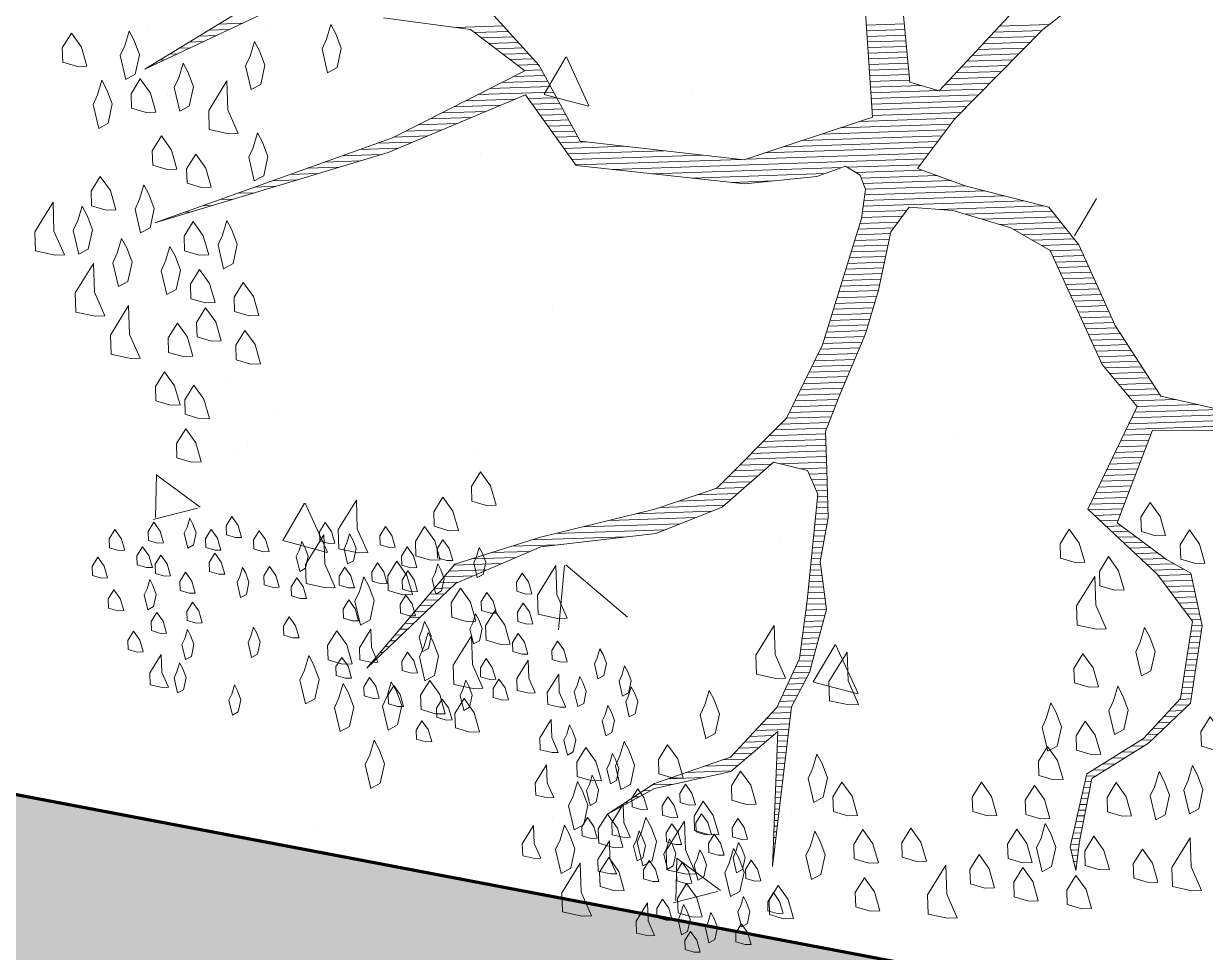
# Model space of a CAD drawing. Header units: millimetres. Extents: x 111 to 1506, y 14 to 566.
# Drawn here: x 240.647 to 242.101, y 89.433 to 90.575 of the extents above; entities that cross this region are included whole.
import ezdxf

# ---------------------------------------------------------------- set-up
doc = ezdxf.new("R2010")
doc.units = ezdxf.units.MM
doc.layers.add('ARBOLES', color=78, linetype='Continuous', lineweight=5)
doc.layers.add('G', color=254, linetype='Continuous', lineweight=5)

# ---------------------------------------------------------------- blocks, each defined once
blk = doc.blocks.new('*X16')
at = {"color": 0}
for p, q in [((16.5531, 16.79), (16.5956, 16.79)), ((16.5178, 16.77), (16.5489, 16.77)), ((16.5355, 16.78), (16.5722, 16.78)), ((16.9732, 16.77), (17.0563, 16.77)), ((16.4824, 16.75), (16.5022, 16.75)), ((16.5001, 16.76), (16.5256, 16.76)), ((17.0054, 16.76), (17.0647, 16.76)), ((17.0177, 16.75), (17.0732, 16.75)), ((17.6987, 16.75), (17.7657, 16.75)), ((16.447, 16.73), (16.4556, 16.73)), ((16.4647, 16.74), (16.4789, 16.74)), ((17.0299, 16.74), (17.0817, 16.74)), ((17.0421, 16.73), (17.0901, 16.73)), ((17.6991, 16.74), (17.7664, 16.74)), ((17.6994, 16.73), (17.767, 16.73)), ((17.9235, 16.73), (18.0084, 16.73)), ((17.9335, 16.74), (18.0217, 16.74)), ((16.4293, 16.72), (16.4322, 16.72)), ((17.0543, 16.72), (17.0986, 16.72)), ((17.0665, 16.71), (17.1071, 16.71)), ((17.6997, 16.72), (17.7676, 16.72)), ((17.7001, 16.71), (17.7682, 16.71)), ((17.9035, 16.71), (17.9873, 16.71)), ((17.9135, 16.72), (17.9979, 16.72)), ((17.0788, 16.7), (17.1155, 16.7)), ((17.091, 16.69), (17.1213, 16.69)), ((17.7004, 16.7), (17.7689, 16.7)), ((17.7007, 16.69), (17.7695, 16.69)), ((17.8835, 16.69), (17.9662, 16.69)), ((17.8935, 16.7), (17.9768, 16.7)), ((17.0504, 16.67), (17.1313, 16.67)), ((17.0719, 16.68), (17.1263, 16.68)), ((17.7011, 16.68), (17.7701, 16.68)), ((17.7014, 16.67), (17.7707, 16.67)), ((17.8635, 16.67), (17.9451, 16.67)), ((17.8735, 16.68), (17.9556, 16.68)), ((17.0073, 16.65), (17.1413, 16.65)), ((17.0288, 16.66), (17.1363, 16.66)), ((17.7017, 16.66), (17.7714, 16.66)), ((17.7021, 16.65), (17.772, 16.65)), ((17.8435, 16.65), (17.924, 16.65)), ((17.8535, 16.66), (17.9345, 16.66)), ((16.9642, 16.63), (17.0477, 16.63)), ((16.9858, 16.64), (17.0741, 16.64)), ((17.0964, 16.64), (17.1463, 16.64)), ((17.1031, 16.63), (17.1513, 16.63)), ((17.7024, 16.64), (17.7924, 16.64)), ((17.7027, 16.63), (17.8224, 16.63)), ((17.8235, 16.63), (17.9029, 16.63)), ((17.8335, 16.64), (17.9134, 16.64)), ((16.8996, 16.6), (16.9686, 16.6)), ((16.9211, 16.61), (16.995, 16.61)), ((16.9427, 16.62), (17.0214, 16.62)), ((17.1097, 16.62), (17.1563, 16.62)), ((17.1164, 16.61), (17.1613, 16.61)), ((17.1231, 16.6), (17.1663, 16.6)), ((17.7031, 16.62), (17.8923, 16.62)), ((17.7034, 16.61), (17.8818, 16.61)), ((17.7037, 16.6), (17.8712, 16.6)), ((16.8565, 16.58), (16.9159, 16.58)), ((16.8781, 16.59), (16.9423, 16.59)), ((17.1297, 16.59), (17.1713, 16.59)), ((17.1364, 16.58), (17.1763, 16.58)), ((17.6798, 16.58), (17.8501, 16.58)), ((17.7041, 16.59), (17.8606, 16.59)), ((16.7953, 16.56), (16.8632, 16.56)), ((16.8265, 16.57), (16.8895, 16.57)), ((17.1431, 16.57), (17.1813, 16.57)), ((17.1497, 16.56), (17.1971, 16.56)), ((17.6123, 16.56), (17.8338, 16.56)), ((17.646, 16.57), (17.8418, 16.57)), ((16.7328, 16.54), (16.7955, 16.54)), ((16.764, 16.55), (16.8332, 16.55)), ((17.1564, 16.55), (17.2651, 16.55)), ((17.163, 16.54), (17.3331, 16.54)), ((17.5448, 16.54), (17.8178, 16.54)), ((17.5785, 16.55), (17.8258, 16.55)), ((16.6703, 16.52), (16.7201, 16.52)), ((16.7015, 16.53), (16.7578, 16.53)), ((17.1697, 16.53), (17.401, 16.53)), ((17.1764, 16.52), (17.469, 16.52)), ((17.4773, 16.52), (17.8018, 16.52)), ((17.511, 16.53), (17.8098, 16.53)), ((16.6078, 16.5), (16.6447, 16.5)), ((16.639, 16.51), (16.6824, 16.51)), ((17.2412, 16.51), (17.7938, 16.51)), ((17.3112, 16.5), (17.6466, 16.5)), ((17.6564, 16.5), (17.7858, 16.5)), ((16.5453, 16.48), (16.5693, 16.48)), ((16.5765, 16.49), (16.607, 16.49)), ((17.3812, 16.49), (17.6166, 16.49)), ((17.4512, 16.48), (17.5245, 16.48)), ((17.6714, 16.49), (17.7899, 16.49)), ((17.6804, 16.48), (17.8149, 16.48)), ((16.4828, 16.46), (16.494, 16.46)), ((16.514, 16.47), (16.5317, 16.47)), ((17.6837, 16.47), (17.8399, 16.47)), ((17.687, 16.46), (17.8649, 16.46)), ((16.4515, 16.45), (16.4563, 16.45)), ((17.6839, 16.44), (17.9326, 16.44)), ((17.6855, 16.45), (17.8986, 16.45)), ((17.6805, 16.42), (17.7592, 16.42)), ((17.6822, 16.43), (17.9666, 16.43)), ((17.8145, 16.42), (18.0006, 16.42)), ((17.6757, 16.4), (17.7432, 16.4)), ((17.6789, 16.41), (17.7512, 16.41)), ((17.8617, 16.41), (18.0157, 16.41)), ((17.8916, 16.4), (18.0232, 16.4)), ((17.6653, 16.37), (17.7264, 16.37)), ((17.6687, 16.38), (17.7289, 16.38)), ((17.6722, 16.39), (17.7352, 16.39)), ((17.9216, 16.39), (18.0307, 16.39)), ((17.9473, 16.38), (18.0382, 16.38)), ((17.9633, 16.37), (18.0457, 16.37)), ((17.6584, 16.35), (17.7214, 16.35)), ((17.6618, 16.36), (17.7239, 16.36)), ((17.9793, 16.36), (18.0532, 16.36)), ((17.9953, 16.35), (18.0607, 16.35)), ((17.6514, 16.33), (17.7164, 16.33)), ((17.6549, 16.34), (17.7189, 16.34)), ((18.0106, 16.34), (18.0651, 16.34)), ((18.0147, 16.33), (18.0692, 16.33)), ((17.6445, 16.31), (17.7114, 16.31)), ((17.648, 16.32), (17.7139, 16.32)), ((18.0189, 16.32), (18.0733, 16.32)), ((18.0231, 16.31), (18.0774, 16.31)), ((17.6376, 16.29), (17.7064, 16.29)), ((17.6411, 16.3), (17.7089, 16.3)), ((18.0272, 16.3), (18.0816, 16.3)), ((18.0314, 16.29), (18.0857, 16.29)), ((17.6307, 16.27), (17.7005, 16.27)), ((17.6341, 16.28), (17.7038, 16.28)), ((18.0356, 16.28), (18.0898, 16.28)), ((18.0397, 16.27), (18.0939, 16.27)), ((17.6237, 16.25), (17.6938, 16.25)), ((17.6272, 16.26), (17.6971, 16.26)), ((18.0439, 16.26), (18.098, 16.26)), ((18.0481, 16.25), (18.1021, 16.25)), ((17.6168, 16.23), (17.6871, 16.23)), ((17.6203, 16.24), (17.6905, 16.24)), ((18.0522, 16.24), (18.1063, 16.24)), ((18.0564, 16.23), (18.1104, 16.23)), ((17.6099, 16.21), (17.6805, 16.21)), ((17.6134, 16.22), (17.6838, 16.22)), ((18.0606, 16.22), (18.1145, 16.22)), ((18.0647, 16.21), (18.1186, 16.21)), ((17.603, 16.19), (17.6719, 16.19)), ((17.6064, 16.2), (17.6766, 16.2)), ((18.0689, 16.2), (18.1236, 16.2)), ((18.0731, 16.19), (18.1296, 16.19)), ((17.5928, 16.17), (17.6627, 16.17)), ((17.5981, 16.18), (17.6673, 16.18)), ((18.0772, 16.18), (18.1356, 16.18)), ((18.0814, 16.17), (18.1416, 16.17)), ((17.5768, 16.14), (17.6489, 16.14)), ((17.5821, 16.15), (17.6535, 16.15)), ((17.5874, 16.16), (17.6581, 16.16)), ((18.0856, 16.16), (18.1476, 16.16)), ((18.0897, 16.15), (18.1536, 16.15)), ((18.0939, 16.14), (18.1596, 16.14)), ((17.5661, 16.12), (17.6396, 16.12)), ((17.5714, 16.13), (17.6443, 16.13)), ((18.1004, 16.13), (18.1656, 16.13)), ((18.1082, 16.12), (18.1716, 16.12)), ((17.5554, 16.1), (17.6304, 16.1)), ((17.5608, 16.11), (17.635, 16.11)), ((18.116, 16.11), (18.1776, 16.11)), ((18.1237, 16.1), (18.1836, 16.1)), ((17.5448, 16.08), (17.6216, 16.08)), ((17.5501, 16.09), (17.6259, 16.09)), ((18.1315, 16.09), (18.1896, 16.09)), ((18.1393, 16.08), (18.1956, 16.08)), ((17.5341, 16.06), (17.6131, 16.06)), ((17.5394, 16.07), (17.6174, 16.07)), ((18.1471, 16.07), (18.2239, 16.07)), ((18.1549, 16.06), (18.2619, 16.06)), ((17.5127, 16.04), (17.6045, 16.04)), ((17.5234, 16.05), (17.6088, 16.05)), ((18.1444, 16.04), (18.3379, 16.04)), ((18.1497, 16.05), (18.2999, 16.05)), ((17.4913, 16.02), (17.6021, 16.02)), ((17.502, 16.03), (17.6021, 16.03)), ((18.1339, 16.02), (18.4746, 16.02)), ((18.1392, 16.03), (18.3946, 16.03)), ((17.4698, 16), (17.6021, 16)), ((17.4806, 16.01), (17.6021, 16.01)), ((18.1235, 16), (18.173, 16)), ((18.1287, 16.01), (18.1773, 16.01)), ((17.4484, 15.98), (17.5044, 15.98)), ((17.4591, 15.99), (17.6021, 15.99)), ((17.5206, 15.98), (17.6021, 15.98)), ((18.113, 15.98), (18.1646, 15.98)), ((18.1182, 15.99), (18.1688, 15.99)), ((17.427, 15.96), (17.4799, 15.96)), ((17.4377, 15.97), (17.4922, 15.97)), ((17.5556, 15.97), (17.6021, 15.97)), ((17.5707, 15.96), (17.6021, 15.96)), ((18.1025, 15.96), (18.1562, 15.96)), ((18.1077, 15.97), (18.1604, 15.97)), ((17.4036, 15.94), (17.4555, 15.94)), ((17.4163, 15.95), (17.4677, 15.95)), ((17.5747, 15.95), (17.6021, 15.95)), ((17.5787, 15.94), (17.6021, 15.94)), ((18.092, 15.94), (18.1478, 15.94)), ((18.0973, 15.95), (18.152, 15.95)), ((17.3061, 15.91), (17.4188, 15.91)), ((17.3386, 15.92), (17.431, 15.92)), ((17.3711, 15.93), (17.4433, 15.93)), ((17.5827, 15.93), (17.6021, 15.93)), ((17.5832, 15.91), (17.6021, 15.91)), ((17.5846, 15.92), (17.6021, 15.92)), ((18.0763, 15.91), (18.1351, 15.91)), ((18.0816, 15.92), (18.1394, 15.92)), ((18.0868, 15.93), (18.1436, 15.93)), ((17.2149, 15.89), (17.3677, 15.89)), ((17.2629, 15.9), (17.3957, 15.9)), ((17.5805, 15.89), (17.6021, 15.89)), ((17.5819, 15.9), (17.6021, 15.9)), ((18.0658, 15.89), (18.1267, 15.89)), ((18.0711, 15.9), (18.1309, 15.9)), ((17.1189, 15.87), (17.3117, 15.87)), ((17.1669, 15.88), (17.3397, 15.88)), ((17.5778, 15.87), (17.5996, 15.87)), ((17.5791, 15.88), (17.6018, 15.88)), ((18.0627, 15.88), (18.1225, 15.88)), ((18.0727, 15.87), (18.1183, 15.87)), ((17.0401, 15.85), (17.1235, 15.85)), ((17.0761, 15.86), (17.2435, 15.86)), ((17.575, 15.85), (17.5951, 15.85)), ((17.5764, 15.86), (17.5974, 15.86)), ((18.0827, 15.86), (18.1141, 15.86)), ((18.0927, 15.85), (18.1197, 15.85)), ((16.9681, 15.83), (17.0472, 15.83)), ((17.0041, 15.84), (17.0729, 15.84)), ((17.5723, 15.83), (17.5907, 15.83)), ((17.5737, 15.84), (17.5929, 15.84)), ((18.1027, 15.84), (18.1322, 15.84)), ((18.1127, 15.83), (18.1447, 15.83)), ((16.9281, 15.81), (16.9958, 15.81)), ((16.9371, 15.82), (17.0215, 15.82)), ((17.5696, 15.81), (17.5863, 15.81)), ((17.5709, 15.82), (17.5885, 15.82)), ((18.1227, 15.82), (18.1572, 15.82)), ((18.1327, 15.81), (18.1697, 15.81)), ((16.91, 15.79), (16.9444, 15.79)), ((16.919, 15.8), (16.9701, 15.8)), ((17.5669, 15.79), (17.5866, 15.79)), ((17.5682, 15.8), (17.5856, 15.8)), ((18.1427, 15.8), (18.1822, 15.8)), ((18.1527, 15.79), (18.1947, 15.79)), ((16.8919, 15.77), (16.9189, 15.77)), ((16.9009, 15.78), (16.9301, 15.78)), ((17.5641, 15.77), (17.5886, 15.77)), ((17.5655, 15.78), (17.5876, 15.78)), ((18.1627, 15.78), (18.2105, 15.78)), ((18.1727, 15.77), (18.2271, 15.77)), ((16.8738, 15.75), (16.8965, 15.75)), ((16.8829, 15.76), (16.9077, 15.76)), ((17.5614, 15.75), (17.5906, 15.75)), ((17.5628, 15.76), (17.5896, 15.76)), ((18.182, 15.76), (18.2403, 15.76)), ((18.189, 15.75), (18.2422, 15.75)), ((16.8557, 15.73), (16.8742, 15.73)), ((16.8648, 15.74), (16.8853, 15.74)), ((17.5585, 15.73), (17.5926, 15.73)), ((17.56, 15.74), (17.5916, 15.74)), ((18.196, 15.74), (18.244, 15.74)), ((18.203, 15.73), (18.2458, 15.73)), ((16.8376, 15.71), (16.8518, 15.71)), ((16.8467, 15.72), (16.863, 15.72)), ((17.5551, 15.71), (17.5906, 15.71)), ((17.5568, 15.72), (17.5936, 15.72)), ((18.21, 15.72), (18.2476, 15.72)), ((18.217, 15.71), (18.2494, 15.71)), ((16.8105, 15.68), (16.8183, 15.68)), ((16.8195, 15.69), (16.8295, 15.69)), ((16.8286, 15.7), (16.8406, 15.7)), ((17.5501, 15.68), (17.5814, 15.68)), ((17.5518, 15.69), (17.5844, 15.69)), ((17.5535, 15.7), (17.5875, 15.7)), ((18.224, 15.7), (18.2512, 15.7)), ((18.231, 15.69), (18.2531, 15.69)), ((18.238, 15.68), (18.2549, 15.68)), ((16.7924, 15.66), (16.7959, 15.66)), ((16.8014, 15.67), (16.8071, 15.67)), ((17.5468, 15.66), (17.5752, 15.66)), ((17.5485, 15.67), (17.5783, 15.67)), ((18.2367, 15.66), (18.2553, 15.66)), ((18.2385, 15.67), (18.2567, 15.67)), ((16.7833, 15.65), (16.7848, 15.65)), ((17.5435, 15.64), (17.5691, 15.64)), ((17.5451, 15.65), (17.5721, 15.65)), ((18.2329, 15.64), (18.2515, 15.64)), ((18.2348, 15.65), (18.2534, 15.65)), ((17.5352, 15.62), (17.5629, 15.62)), ((17.5402, 15.63), (17.566, 15.63)), ((18.2292, 15.62), (18.2478, 15.62)), ((18.231, 15.63), (18.2497, 15.63)), ((17.5252, 15.6), (17.5543, 15.6)), ((17.5302, 15.61), (17.5598, 15.61)), ((18.2254, 15.6), (18.244, 15.6)), ((18.2273, 15.61), (18.2459, 15.61)), ((17.5152, 15.58), (17.5429, 15.58)), ((17.5202, 15.59), (17.5486, 15.59)), ((18.2217, 15.58), (18.2403, 15.58)), ((18.2235, 15.59), (18.2422, 15.59)), ((17.5052, 15.56), (17.5315, 15.56)), ((17.5102, 15.57), (17.5372, 15.57)), ((18.2179, 15.56), (18.2365, 15.56)), ((18.2198, 15.57), (18.2384, 15.57)), ((17.4903, 15.54), (17.5241, 15.54)), ((17.5002, 15.55), (17.5257, 15.55)), ((18.2132, 15.54), (18.2328, 15.54)), ((18.216, 15.55), (18.2347, 15.55)), ((17.4703, 15.52), (17.5211, 15.52)), ((17.4803, 15.53), (17.5226, 15.53)), ((18.1932, 15.52), (18.2171, 15.52)), ((18.2032, 15.53), (18.2284, 15.53)), ((17.4503, 15.5), (17.4911, 15.5)), ((17.4603, 15.51), (17.5196, 15.51)), ((17.4996, 15.5), (17.5181, 15.5)), ((18.1732, 15.5), (18.1946, 15.5)), ((18.1832, 15.51), (18.2059, 15.51)), ((17.4303, 15.48), (17.4661, 15.48)), ((17.4403, 15.49), (17.4786, 15.49)), ((17.4981, 15.48), (17.515, 15.48)), ((17.4988, 15.49), (17.5165, 15.49)), ((18.1532, 15.48), (18.1721, 15.48)), ((18.1632, 15.49), (18.1834, 15.49)), ((17.368, 15.45), (17.4286, 15.45)), ((17.4, 15.46), (17.4411, 15.46)), ((17.4203, 15.47), (17.4536, 15.47)), ((17.496, 15.45), (17.5105, 15.45)), ((17.4967, 15.46), (17.512, 15.46)), ((17.4974, 15.47), (17.5135, 15.47)), ((18.1066, 15.45), (18.1297, 15.45)), ((18.1238, 15.46), (18.1468, 15.46)), ((18.1409, 15.47), (18.1609, 15.47)), ((17.304, 15.43), (17.3661, 15.43)), ((17.336, 15.44), (17.4161, 15.44)), ((17.4946, 15.43), (17.5074, 15.43)), ((17.4953, 15.44), (17.509, 15.44)), ((18.0723, 15.43), (18.0954, 15.43)), ((18.0895, 15.44), (18.1126, 15.44)), ((17.2587, 15.41), (17.2717, 15.41)), ((17.2754, 15.42), (17.3128, 15.42)), ((17.4931, 15.41), (17.5044, 15.41)), ((17.4938, 15.42), (17.5059, 15.42)), ((18.0433, 15.41), (18.0611, 15.41)), ((18.0552, 15.42), (18.0783, 15.42)), ((17.2254, 15.39), (17.2317, 15.39)), ((17.242, 15.4), (17.2517, 15.4)), ((17.4917, 15.39), (17.5014, 15.39)), ((17.4924, 15.4), (17.5029, 15.4)), ((18.038, 15.39), (18.0493, 15.39)), ((18.0407, 15.4), (18.0516, 15.4)), ((17.2087, 15.38), (17.2117, 15.38)), ((17.4903, 15.37), (17.4984, 15.37)), ((17.491, 15.38), (17.4999, 15.38)), ((18.0327, 15.37), (18.0447, 15.37)), ((18.0353, 15.38), (18.047, 15.38)), ((17.4888, 15.35), (17.4953, 15.35)), ((17.4896, 15.36), (17.4968, 15.36)), ((18.0273, 15.35), (18.0401, 15.35)), ((18.03, 15.36), (18.0424, 15.36)), ((17.4874, 15.33), (17.4923, 15.33)), ((17.4881, 15.34), (17.4938, 15.34)), ((18.022, 15.33), (18.0355, 15.33)), ((18.0247, 15.34), (18.0378, 15.34)), ((17.486, 15.31), (17.4893, 15.31)), ((17.4867, 15.32), (17.4908, 15.32)), ((18.0167, 15.31), (18.0309, 15.31)), ((18.0193, 15.32), (18.0332, 15.32)), ((17.4846, 15.29), (17.4862, 15.29)), ((17.4853, 15.3), (17.4877, 15.3)), ((18.0113, 15.29), (18.0265, 15.29)), ((18.014, 15.3), (18.0286, 15.3)), ((17.4831, 15.27), (17.4832, 15.27)), ((17.4838, 15.28), (17.4847, 15.28)), ((18.0115, 15.28), (18.0249, 15.28)), ((18.0135, 15.27), (18.0232, 15.27)), ((18.0155, 15.26), (18.0215, 15.26)), ((18.0175, 15.25), (18.0199, 15.25))]:
    blk.add_line(p, q, dxfattribs=at)
blk = doc.blocks.new('E1E')
at = {"layer": 'ARBOLES', "ltscale": 0.2}
for p, q in [((96.0598, 59.5667), (96.0598, 59.5667)), ((96.122, 59.5391), (96.122, 59.5391)), ((96.1796, 59.5223), (96.1796, 59.5223)), ((95.6009, 59.4784), (95.6009, 59.4784)), ((95.5845, 59.4467), (95.5298, 59.4067)), ((95.6045, 59.3832), (95.5819, 59.4428)), ((95.6038, 59.3838), (95.5266, 59.4035)), ((95.7975, 59.3971), (95.7975, 59.3971)), ((95.7699, 59.3841), (95.7699, 59.3841)), ((96.2691, 59.314), (96.2691, 59.314)), ((95.473, 59.2552), (95.473, 59.2552)), ((95.4361, 59.2211), (95.4361, 59.2211)), ((95.857, 59.2206), (95.857, 59.2206)), ((96.5118, 59.2106), (96.4571, 59.1706)), ((96.5318, 59.147), (96.5092, 59.2067)), ((94.9941, 59.1844), (94.9941, 59.1844)), ((96.3217, 59.1674), (96.2544, 59.159)), ((96.3128, 59.1041), (96.322, 59.1672)), ((96.5311, 59.1477), (96.4538, 59.1674)), ((96.3122, 59.1036), (96.2542, 59.1583)), ((95.9214, 59.0448), (95.8936, 59.1364)), ((95.1485, 59.1133), (95.1485, 59.1133)), ((95.4933, 59.1143), (95.4933, 59.1143)), ((95.92, 59.0432), (95.8063, 59.0804)), ((96.4334, 59.0761), (96.4334, 59.0761)), ((95.5054, 59.0022), (95.4473, 59.0568)), ((95.5148, 59.066), (95.4476, 59.0575)), ((95.506, 59.0027), (95.5152, 59.0658)), ((95.9008, 59.0394), (95.9008, 59.0394)), ((95.9924, 59.0443), (95.9924, 59.0443)), ((96.4248, 59.0542), (96.4248, 59.0542)), ((96.4042, 59.0005), (96.4042, 59.0005)), ((96.4916, 58.9742), (96.4916, 58.9742)), ((95.1411, 58.9598), (95.1411, 58.9598)), ((95.8256, 58.9566), (95.8256, 58.9566)), ((96.1089, 58.9342), (96.1089, 58.9342)), ((95.2463, 58.9074), (95.2463, 58.9074)), ((95.6403, 58.8897), (95.6403, 58.8897)), ((96.1395, 58.8197), (96.1395, 58.8197)), ((95.7844, 58.7923), (95.7844, 58.7923)), ((96.6386, 58.7496), (96.6386, 58.7496)), ((95.801, 58.7086), (95.801, 58.7086)), ((96.0816, 58.6988), (96.0816, 58.6988)), ((95.4599, 58.6504), (95.4599, 58.6504)), ((96.7277, 58.6218), (96.7277, 58.6218)), ((96.7897, 58.5418), (96.7897, 58.5418)), ((96.2657, 58.527), (96.2657, 58.527)), ((95.1355, 58.5085), (95.1355, 58.5085)), ((96.4032, 58.4799), (96.4032, 58.4799)), ((96.6289, 58.4788), (96.6289, 58.4788)), ((95.2104, 58.4729), (95.2104, 58.4729)), ((96.0502, 58.4349), (96.0502, 58.4349)), ((96.2114, 58.4099), (96.1441, 58.4015)), ((96.2025, 58.3466), (96.2117, 58.4097)), ((95.5121, 58.3932), (95.5121, 58.3932)), ((96.2019, 58.3461), (96.1439, 58.4008)), ((95.4709, 58.3857), (95.4709, 58.3857)), ((96.0788, 58.338), (96.0788, 58.338)), ((96.0113, 58.3231), (96.0113, 58.3231)), ((95.3957, 58.2452), (95.4049, 58.3083)), ((95.7543, 58.1961), (95.7543, 58.1961))]:
    blk.add_line(p, q, dxfattribs=at)
for points in [[(95.7024, 59.5158), (95.7313, 59.5209), (95.7429, 59.4949), (95.7343, 59.4442), (95.7169, 59.4833), (95.6894, 59.51)], [(95.5281, 59.503), (95.5421, 59.5044), (95.5475, 59.4922), (95.5448, 59.4764), (95.5313, 59.485), (95.52, 59.4994)], [(95.5999, 59.5058), (95.618, 59.509), (95.6252, 59.4927), (95.6198, 59.4611), (95.609, 59.4855), (95.5918, 59.5022)], [(95.5259, 59.4533), (95.5263, 59.4633), (95.5132, 59.4818), (95.5069, 59.4741), (95.51, 59.456), (95.5195, 59.4456), (95.5272, 59.4393)], [(95.5679, 59.4574), (95.5683, 59.4674), (95.5552, 59.4859), (95.5489, 59.4782), (95.5521, 59.4601), (95.5615, 59.4497), (95.5692, 59.4434)], [(95.5846, 59.4746), (95.5986, 59.476), (95.604, 59.4638), (95.6013, 59.448), (95.5877, 59.4565), (95.5764, 59.471)], [(95.4626, 59.4641), (95.4766, 59.4655), (95.482, 59.4533), (95.4793, 59.4375), (95.4658, 59.4461), (95.4545, 59.4605)], [(95.5499, 59.4557), (95.5723, 59.4579), (95.581, 59.4384), (95.5767, 59.413), (95.555, 59.4268), (95.5369, 59.4499)], [(95.6714, 59.463), (95.6938, 59.4652), (95.7025, 59.4457), (95.6981, 59.4204), (95.6764, 59.4341), (95.6584, 59.4572)], [(95.7748, 59.4233), (95.7755, 59.4392), (95.7545, 59.4688), (95.7444, 59.4565), (95.7495, 59.4276), (95.7647, 59.411), (95.7769, 59.4009)], [(95.7992, 59.463), (95.8172, 59.4662), (95.8245, 59.4499), (95.8191, 59.4183), (95.8082, 59.4427), (95.791, 59.4594)], [(96.0834, 59.4127), (96.0842, 59.4286), (96.0632, 59.4582), (96.0531, 59.4459), (96.0581, 59.417), (96.0733, 59.4004), (96.0856, 59.3903)], [(95.4902, 59.4131), (95.4906, 59.423), (95.4775, 59.4416), (95.4712, 59.4339), (95.4744, 59.4158), (95.4839, 59.4054), (95.4916, 59.3991)], [(95.6867, 59.4421), (95.7048, 59.4453), (95.712, 59.4291), (95.7066, 59.3974), (95.6957, 59.4218), (95.6786, 59.4385)], [(95.6244, 59.429), (95.6384, 59.4304), (95.6438, 59.4182), (95.6411, 59.4024), (95.6275, 59.4109), (95.6162, 59.4254)], [(96.3065, 59.4064), (96.307, 59.4164), (96.2939, 59.4349), (96.2876, 59.4272), (96.2907, 59.4091), (96.3002, 59.3988), (96.3079, 59.3924)], [(96.3942, 59.4065), (96.3946, 59.4164), (96.3815, 59.435), (96.3752, 59.4273), (96.3784, 59.4092), (96.3879, 59.3988), (96.3956, 59.3925)], [(96.4055, 59.4359), (96.4235, 59.439), (96.4308, 59.4228), (96.4254, 59.3912), (96.4145, 59.4155), (96.3973, 59.4323)], [(95.4235, 59.4072), (95.4459, 59.4093), (95.4545, 59.3898), (95.4502, 59.3645), (95.4285, 59.3782), (95.4104, 59.4014)], [(95.5297, 59.361), (95.5305, 59.3769), (95.5095, 59.4065), (95.4994, 59.3942), (95.5044, 59.3653), (95.5196, 59.3487), (95.5319, 59.3386)], [(95.5778, 59.4132), (95.5918, 59.4145), (95.5973, 59.4023), (95.5946, 59.3865), (95.581, 59.3951), (95.5697, 59.4095)], [(95.6671, 59.3676), (95.6678, 59.3835), (95.6468, 59.4131), (95.6367, 59.4008), (95.6418, 59.3719), (95.657, 59.3553), (95.6693, 59.3452)], [(95.67, 59.3811), (95.6705, 59.3911), (95.6574, 59.4096), (95.651, 59.4019), (95.6542, 59.3838), (95.6637, 59.3735), (95.6714, 59.3671)], [(95.6974, 59.4045), (95.7198, 59.4066), (95.7285, 59.3871), (95.7242, 59.3618), (95.7025, 59.3755), (95.6844, 59.3987)], [(95.7328, 59.4042), (95.7468, 59.4056), (95.7522, 59.3934), (95.7495, 59.3776), (95.736, 59.3862), (95.7247, 59.4006)], [(95.436, 59.4036), (95.45, 59.4049), (95.4554, 59.3927), (95.4527, 59.3769), (95.4392, 59.3855), (95.4279, 59.4)], [(95.5761, 59.3734), (95.5765, 59.3833), (95.5634, 59.4019), (95.5571, 59.3942), (95.5602, 59.3761), (95.5697, 59.3657), (95.5774, 59.3594)], [(95.5825, 59.4), (95.6114, 59.4051), (95.623, 59.3791), (95.6143, 59.3285), (95.597, 59.3675), (95.5695, 59.3942)], [(95.6239, 59.3752), (95.6244, 59.3852), (95.6113, 59.4037), (95.605, 59.396), (95.6081, 59.3779), (95.6176, 59.3676), (95.6253, 59.3612)], [(95.7813, 59.3561), (95.782, 59.372), (95.761, 59.4016), (95.7509, 59.3893), (95.756, 59.3604), (95.7712, 59.3438), (95.7835, 59.3337)], [(96.1572, 59.352), (96.1579, 59.3679), (96.1369, 59.3975), (96.1268, 59.3852), (96.1319, 59.3563), (96.1471, 59.3397), (96.1594, 59.3296)], [(96.4597, 59.4016), (96.4737, 59.4029), (96.4791, 59.3907), (96.4764, 59.3749), (96.4629, 59.3835), (96.4516, 59.398)], [(95.4844, 59.3715), (95.4984, 59.3729), (95.5038, 59.3607), (95.5011, 59.3449), (95.4875, 59.3535), (95.4762, 59.3679)], [(95.6881, 59.3843), (95.7062, 59.3875), (95.7134, 59.3712), (95.708, 59.3396), (95.6971, 59.364), (95.68, 59.3807)], [(95.815, 59.3727), (95.8331, 59.3758), (95.8404, 59.3596), (95.835, 59.328), (95.8241, 59.3523), (95.8069, 59.369)], [(96.2201, 59.3333), (96.2208, 59.3492), (96.1999, 59.3788), (96.1897, 59.3665), (96.1948, 59.3376), (96.21, 59.321), (96.2223, 59.3108)], [(96.4019, 59.3564), (96.4024, 59.3663), (96.3892, 59.3848), (96.3829, 59.3771), (96.3861, 59.3591), (96.3956, 59.3487), (96.4033, 59.3424)], [(95.5268, 59.3417), (95.5273, 59.3517), (95.5142, 59.3702), (95.5079, 59.3625), (95.511, 59.3444), (95.5205, 59.3341), (95.5282, 59.3277)], [(95.5494, 59.3567), (95.5634, 59.358), (95.5689, 59.3458), (95.5662, 59.33), (95.5526, 59.3386), (95.5413, 59.353)], [(95.6136, 59.3657), (95.6276, 59.3671), (95.633, 59.3549), (95.6303, 59.3391), (95.6167, 59.3477), (95.6054, 59.3621)], [(95.7654, 59.3311), (95.7658, 59.341), (95.7527, 59.3595), (95.7464, 59.3518), (95.7496, 59.3338), (95.7591, 59.3234), (95.7667, 59.3171)], [(96.0138, 59.3638), (96.0278, 59.3651), (96.0333, 59.3529), (96.0306, 59.3371), (96.017, 59.3457), (96.0057, 59.3601)], [(96.0922, 59.323), (96.0929, 59.3389), (96.0719, 59.3686), (96.0618, 59.3563), (96.0669, 59.3274), (96.0821, 59.3107), (96.0944, 59.3006)], [(96.438, 59.3627), (96.452, 59.3641), (96.4575, 59.3519), (96.4548, 59.3361), (96.4412, 59.3446), (96.4299, 59.3591)], [(96.5094, 59.3555), (96.5234, 59.3569), (96.5289, 59.3447), (96.5262, 59.3289), (96.5126, 59.3375), (96.5013, 59.3519)], [(95.3093, 59.3485), (95.3317, 59.3507), (95.3404, 59.3312), (95.3361, 59.3059), (95.3144, 59.3196), (95.2963, 59.3427)], [(95.4279, 59.2922), (95.4286, 59.3081), (95.4076, 59.3377), (95.3975, 59.3255), (95.4026, 59.2965), (95.4178, 59.2799), (95.4301, 59.2698)], [(95.5731, 59.3335), (95.5955, 59.3357), (95.6042, 59.3162), (95.5999, 59.2909), (95.5782, 59.3046), (95.5601, 59.3277)], [(95.5783, 59.3355), (95.5923, 59.3368), (95.5978, 59.3246), (95.5951, 59.3088), (95.5815, 59.3174), (95.5702, 59.3318)], [(95.68, 59.3369), (95.694, 59.3382), (95.6994, 59.3261), (95.6967, 59.3102), (95.6832, 59.3188), (95.6719, 59.3333)], [(96.3125, 59.3165), (96.3129, 59.3265), (96.2998, 59.345), (96.2935, 59.3373), (96.2967, 59.3192), (96.3062, 59.3089), (96.3138, 59.3025)], [(96.4815, 59.309), (96.4819, 59.3189), (96.4688, 59.3374), (96.4625, 59.3297), (96.4656, 59.3117), (96.4751, 59.3013), (96.4828, 59.295)], [(95.1994, 59.3152), (95.2283, 59.3203), (95.2399, 59.2943), (95.2313, 59.2436), (95.2139, 59.2827), (95.1864, 59.3094)], [(95.5259, 59.3219), (95.54, 59.3232), (95.5454, 59.311), (95.5427, 59.2952), (95.5291, 59.3038), (95.5178, 59.3182)], [(95.6339, 59.331), (95.6479, 59.3323), (95.6534, 59.3201), (95.6507, 59.3043), (95.6371, 59.3129), (95.6258, 59.3274)], [(95.7394, 59.2751), (95.7402, 59.291), (95.7192, 59.3206), (95.7091, 59.3083), (95.7141, 59.2794), (95.7293, 59.2628), (95.7416, 59.2527)], [(95.7496, 59.2899), (95.75, 59.2999), (95.7369, 59.3184), (95.7306, 59.3107), (95.7338, 59.2926), (95.7433, 59.2823), (95.751, 59.2759)], [(95.764, 59.325), (95.7864, 59.3272), (95.7951, 59.3077), (95.7908, 59.2824), (95.7691, 59.2961), (95.751, 59.3192)], [(95.9584, 59.3258), (95.9809, 59.328), (95.9895, 59.3085), (95.9852, 59.2832), (95.9635, 59.2969), (95.9454, 59.3201)], [(95.998, 59.3226), (96.0121, 59.324), (96.0175, 59.3118), (96.0148, 59.296), (96.0012, 59.3046), (95.9899, 59.319)], [(96.0156, 59.3201), (96.038, 59.3223), (96.0467, 59.3028), (96.0423, 59.2775), (96.0206, 59.2912), (96.0025, 59.3143)], [(96.0721, 59.3313), (96.0861, 59.3326), (96.0916, 59.3205), (96.0889, 59.3046), (96.0753, 59.3132), (96.064, 59.3277)], [(96.1101, 59.3336), (96.1241, 59.3349), (96.1295, 59.3227), (96.1268, 59.3069), (96.1133, 59.3155), (96.1019, 59.3299)], [(96.1593, 59.3214), (96.1733, 59.3228), (96.1788, 59.3106), (96.1761, 59.2948), (96.1625, 59.3033), (96.1512, 59.3178)], [(96.3947, 59.3288), (96.4087, 59.3302), (96.4141, 59.318), (96.4114, 59.3022), (96.3979, 59.3107), (96.3866, 59.3252)], [(96.5497, 59.3199), (96.5637, 59.3212), (96.5691, 59.309), (96.5664, 59.2932), (96.5528, 59.3018), (96.5415, 59.3162)], [(95.6168, 59.3039), (95.6308, 59.3052), (95.6362, 59.293), (95.6335, 59.2772), (95.6199, 59.2858), (95.6086, 59.3002)], [(95.8246, 59.2746), (95.825, 59.2846), (95.8119, 59.3031), (95.8056, 59.2954), (95.8088, 59.2773), (95.8183, 59.267), (95.826, 59.2606)], [(95.8341, 59.3081), (95.8521, 59.3112), (95.8594, 59.295), (95.854, 59.2634), (95.8431, 59.2878), (95.8259, 59.3045)], [(96.171, 59.3036), (96.1934, 59.3058), (96.2021, 59.2863), (96.1978, 59.261), (96.1761, 59.2747), (96.158, 59.2978)], [(95.3382, 59.2835), (95.3606, 59.2857), (95.3693, 59.2662), (95.365, 59.2409), (95.3433, 59.2546), (95.3252, 59.2777)], [(95.9918, 59.2711), (95.9922, 59.2811), (95.9791, 59.2996), (95.9728, 59.2919), (95.9759, 59.2738), (95.9854, 59.2635), (95.9931, 59.2571)], [(96.1318, 59.2848), (96.1499, 59.288), (96.1571, 59.2717), (96.1517, 59.2401), (96.1408, 59.2645), (96.1237, 59.2812)], [(96.2538, 59.2953), (96.2678, 59.2966), (96.2732, 59.2844), (96.2705, 59.2686), (96.2569, 59.2772), (96.2456, 59.2916)], [(96.4209, 59.2918), (96.4349, 59.2931), (96.4404, 59.2809), (96.4377, 59.2651), (96.4241, 59.2737), (96.4128, 59.2881)], [(96.4643, 59.2819), (96.4783, 59.2832), (96.4837, 59.271), (96.481, 59.2552), (96.4675, 59.2638), (96.4562, 59.2782)], [(95.5385, 59.2713), (95.5609, 59.2735), (95.5696, 59.254), (95.5653, 59.2287), (95.5436, 59.2424), (95.5255, 59.2655)], [(95.6534, 59.2758), (95.6758, 59.2779), (95.6845, 59.2584), (95.6802, 59.2331), (95.6585, 59.2468), (95.6404, 59.27)], [(95.978, 59.2644), (96.0069, 59.2695), (96.0185, 59.2435), (96.0099, 59.1929), (95.9925, 59.2319), (95.965, 59.2586)], [(96.0691, 59.2348), (96.0698, 59.2507), (96.0488, 59.2804), (96.0387, 59.2681), (96.0438, 59.2392), (96.059, 59.2225), (96.0713, 59.2124)], [(96.0717, 59.2775), (96.0857, 59.2789), (96.0912, 59.2667), (96.0885, 59.2509), (96.0749, 59.2594), (96.0636, 59.2739)], [(96.3609, 59.2407), (96.3613, 59.2506), (96.3482, 59.2691), (96.3419, 59.2614), (96.3451, 59.2434), (96.3546, 59.233), (96.3622, 59.2267)], [(96.4941, 59.2805), (96.5081, 59.2819), (96.5136, 59.2697), (96.5109, 59.2539), (96.4973, 59.2625), (96.486, 59.2769)], [(96.5416, 59.2724), (96.5556, 59.2738), (96.561, 59.2616), (96.5583, 59.2458), (96.5447, 59.2544), (96.5334, 59.2688)], [(95.0975, 59.2464), (95.1199, 59.2486), (95.1286, 59.2291), (95.1243, 59.2038), (95.1026, 59.2175), (95.0845, 59.2407)], [(95.1648, 59.253), (95.1872, 59.2552), (95.1959, 59.2357), (95.1915, 59.2104), (95.1698, 59.2241), (95.1518, 59.2472)], [(95.2732, 59.2545), (95.2956, 59.2567), (95.3043, 59.2372), (95.3, 59.2119), (95.2783, 59.2256), (95.2602, 59.2487)], [(95.7826, 59.2267), (95.7831, 59.2367), (95.77, 59.2552), (95.7636, 59.2475), (95.7668, 59.2294), (95.7763, 59.219), (95.784, 59.2127)], [(95.9317, 59.2639), (95.9457, 59.2652), (95.9511, 59.253), (95.9484, 59.2372), (95.9349, 59.2458), (95.9236, 59.2602)], [(96.3911, 59.2493), (96.4051, 59.2506), (96.4106, 59.2385), (96.4079, 59.2226), (96.3943, 59.2312), (96.383, 59.2457)], [(95.3932, 59.23), (95.4156, 59.2322), (95.4243, 59.2127), (95.42, 59.1874), (95.3983, 59.2011), (95.3802, 59.2242)], [(95.4677, 59.1853), (95.4684, 59.2012), (95.4474, 59.2308), (95.4373, 59.2185), (95.4424, 59.1896), (95.4576, 59.173), (95.4699, 59.1629)], [(95.8373, 59.2024), (95.8377, 59.2123), (95.8246, 59.2308), (95.8183, 59.2231), (95.8215, 59.2051), (95.831, 59.1947), (95.8387, 59.1884)], [(95.849, 59.2417), (95.8671, 59.2448), (95.8743, 59.2286), (95.8689, 59.197), (95.8581, 59.2213), (95.8409, 59.2381)], [(95.8987, 59.2394), (95.9168, 59.2426), (95.924, 59.2264), (95.9186, 59.1947), (95.9078, 59.2191), (95.8906, 59.2358)], [(95.9606, 59.2427), (95.9746, 59.244), (95.98, 59.2318), (95.9773, 59.216), (95.9638, 59.2246), (95.9525, 59.239)], [(96.0808, 59.2134), (96.0812, 59.2233), (96.0681, 59.2418), (96.0618, 59.2341), (96.065, 59.2161), (96.0745, 59.2057), (96.0822, 59.1994)], [(96.1884, 59.1944), (96.1891, 59.2103), (96.1681, 59.24), (96.158, 59.2277), (96.1631, 59.1988), (96.1783, 59.1821), (96.1906, 59.172)], [(96.1815, 59.2387), (96.1955, 59.2401), (96.201, 59.2279), (96.1983, 59.2121), (96.1847, 59.2207), (96.1734, 59.2351)], [(96.2651, 59.237), (96.2791, 59.2384), (96.2845, 59.2262), (96.2818, 59.2104), (96.2683, 59.2189), (96.257, 59.2334)], [(96.3089, 59.237), (96.3229, 59.2384), (96.3284, 59.2262), (96.3257, 59.2104), (96.3121, 59.219), (96.3008, 59.2334)], [(96.4607, 59.2023), (96.4612, 59.2123), (96.4481, 59.2308), (96.4418, 59.2231), (96.4449, 59.205), (96.4544, 59.1947), (96.4621, 59.1883)], [(96.4923, 59.2408), (96.5063, 59.2421), (96.5118, 59.2299), (96.5091, 59.2141), (96.4955, 59.2227), (96.4842, 59.2371)], [(95.0202, 59.2276), (95.0426, 59.2298), (95.0513, 59.2103), (95.047, 59.185), (95.0253, 59.1987), (95.0072, 59.2218)], [(95.761, 59.1879), (95.7614, 59.1978), (95.7483, 59.2163), (95.742, 59.2086), (95.7452, 59.1906), (95.7546, 59.1802), (95.7623, 59.1738)], [(96.2368, 59.2082), (96.2658, 59.2133), (96.2773, 59.1873), (96.2687, 59.1367), (96.2513, 59.1757), (96.2238, 59.2024)], [(96.4097, 59.2186), (96.4237, 59.2199), (96.4291, 59.2077), (96.4264, 59.1919), (96.4129, 59.2005), (96.4016, 59.215)], [(95.1157, 59.1532), (95.1164, 59.1691), (95.0954, 59.1987), (95.0853, 59.1864), (95.0904, 59.1575), (95.1056, 59.1409), (95.1179, 59.1308)], [(95.1272, 59.1973), (95.1496, 59.1995), (95.1583, 59.18), (95.154, 59.1547), (95.1323, 59.1684), (95.1142, 59.1915)], [(95.6513, 59.1579), (95.652, 59.1738), (95.6311, 59.2034), (95.621, 59.1911), (95.626, 59.1622), (95.6412, 59.1456), (95.6535, 59.1355)], [(96.0153, 59.1745), (96.0158, 59.1844), (96.0027, 59.2029), (95.9963, 59.1952), (95.9995, 59.1772), (96.009, 59.1668), (96.0167, 59.1605)], [(96.1061, 59.2003), (96.1201, 59.2017), (96.1255, 59.1895), (96.1228, 59.1736), (96.1093, 59.1822), (96.098, 59.1967)], [(96.2055, 59.1958), (96.2195, 59.1972), (96.2249, 59.185), (96.2222, 59.1692), (96.2087, 59.1778), (96.1974, 59.1922)], [(96.2941, 59.172), (96.2945, 59.1819), (96.2814, 59.2004), (96.2751, 59.1927), (96.2783, 59.1747), (96.2877, 59.1643), (96.2954, 59.158)], [(95.7818, 59.163), (95.7822, 59.173), (95.7691, 59.1915), (95.7628, 59.1838), (95.766, 59.1657), (95.7754, 59.1553), (95.7831, 59.149)], [(95.8251, 59.1531), (95.8256, 59.163), (95.8125, 59.1816), (95.8062, 59.1739), (95.8093, 59.1558), (95.8188, 59.1454), (95.8265, 59.1391)], [(95.8721, 59.1789), (95.8861, 59.1803), (95.8915, 59.1681), (95.8888, 59.1522), (95.8753, 59.1608), (95.864, 59.1753)], [(95.9304, 59.1902), (95.9444, 59.1916), (95.9498, 59.1794), (95.9471, 59.1636), (95.9336, 59.1722), (95.9222, 59.1866)], [(95.965, 59.1885), (95.9875, 59.1907), (95.9961, 59.1712), (95.9918, 59.1459), (95.9701, 59.1596), (95.952, 59.1827)], [(96.0251, 59.1763), (96.0475, 59.1784), (96.0562, 59.1589), (96.0518, 59.1336), (96.0301, 59.1473), (96.012, 59.1705)], [(96.3428, 59.1937), (96.3568, 59.195), (96.3623, 59.1828), (96.3596, 59.167), (96.346, 59.1756), (96.3347, 59.1901)], [(96.3885, 59.1896), (96.4025, 59.191), (96.4079, 59.1788), (96.4052, 59.163), (96.3916, 59.1716), (96.3803, 59.186)], [(95.0174, 59.164), (95.0398, 59.1662), (95.0485, 59.1467), (95.0441, 59.1213), (95.0224, 59.1351), (95.0044, 59.1582)], [(96.1165, 59.166), (96.1305, 59.1673), (96.136, 59.1551), (96.1333, 59.1393), (96.1197, 59.1479), (96.1084, 59.1623)], [(96.127, 59.1749), (96.1494, 59.1771), (96.1581, 59.1575), (96.1538, 59.1322), (96.1321, 59.146), (96.114, 59.1691)], [(96.1626, 59.1719), (96.1766, 59.1732), (96.182, 59.161), (96.1793, 59.1452), (96.1658, 59.1538), (96.1545, 59.1682)], [(96.2326, 59.1349), (96.2331, 59.1448), (96.22, 59.1633), (96.2137, 59.1556), (96.2168, 59.1376), (96.2263, 59.1272), (96.234, 59.1209)], [(94.8793, 59.1415), (94.9082, 59.1466), (94.9198, 59.1205), (94.9112, 59.0699), (94.8938, 59.109), (94.8663, 59.1357)], [(94.9436, 59.1545), (94.966, 59.1567), (94.9747, 59.1372), (94.9704, 59.1119), (94.9487, 59.1256), (94.9306, 59.1487)], [(95.2017, 59.1525), (95.2241, 59.1547), (95.2328, 59.1352), (95.2285, 59.1099), (95.2068, 59.1236), (95.1887, 59.1468)], [(95.9403, 59.146), (95.9544, 59.1473), (95.9598, 59.1351), (95.9571, 59.1193), (95.9435, 59.1279), (95.9322, 59.1423)], [(95.9964, 59.1514), (96.0104, 59.1528), (96.0158, 59.1406), (96.0131, 59.1248), (95.9995, 59.1334), (95.9882, 59.1478)], [(96.0949, 59.1271), (96.0953, 59.137), (96.0822, 59.1555), (96.0759, 59.1479), (96.0791, 59.1298), (96.0885, 59.1194), (96.0962, 59.1131)], [(96.2116, 59.1424), (96.2405, 59.1475), (96.2521, 59.1215), (96.2434, 59.0709), (96.2261, 59.1099), (96.1986, 59.1366)], [(96.257, 59.1457), (96.271, 59.1471), (96.2765, 59.1349), (96.2738, 59.1191), (96.2602, 59.1277), (96.2489, 59.1421)], [(95.1273, 59.1272), (95.1497, 59.1294), (95.1584, 59.1099), (95.154, 59.0846), (95.1323, 59.0983), (95.1143, 59.1214)], [(95.9015, 59.1212), (95.9304, 59.1263), (95.942, 59.1003), (95.9333, 59.0497), (95.916, 59.0887), (95.8885, 59.1154)], [(96.131, 59.1334), (96.145, 59.1348), (96.1504, 59.1226), (96.1477, 59.1068), (96.1342, 59.1154), (96.1229, 59.1298)], [(96.047, 59.0814), (96.0475, 59.0914), (96.0343, 59.1099), (96.028, 59.1022), (96.0312, 59.0841), (96.0407, 59.0737), (96.0484, 59.0674)], [(96.1082, 59.112), (96.1306, 59.1142), (96.1393, 59.0946), (96.135, 59.0693), (96.1133, 59.0831), (96.0952, 59.1062)], [(96.1721, 59.1177), (96.1861, 59.119), (96.1916, 59.1068), (96.1889, 59.091), (96.1753, 59.0996), (96.164, 59.114)], [(96.4906, 59.1108), (96.5131, 59.113), (96.5217, 59.0935), (96.5174, 59.0682), (96.4957, 59.0819), (96.4776, 59.105)], [(95.9584, 59.1053), (95.9725, 59.1067), (95.9779, 59.0945), (95.9752, 59.0787), (95.9616, 59.0872), (95.9503, 59.1017)], [(96.0858, 59.1036), (96.0999, 59.105), (96.1053, 59.0928), (96.1026, 59.077), (96.089, 59.0855), (96.0777, 59.1)], [(95.0167, 59.078), (95.0391, 59.0801), (95.0478, 59.0606), (95.0435, 59.0353), (95.0218, 59.049), (95.0037, 59.0722)], [(95.4533, 59.0775), (95.4822, 59.0826), (95.4938, 59.0566), (95.4852, 59.006), (95.4678, 59.045), (95.4403, 59.0717)], [(95.5683, 59.082), (95.5972, 59.087), (95.6088, 59.061), (95.6001, 59.0104), (95.5827, 59.0494), (95.5553, 59.0762)], [(94.9885, 59.0187), (94.9893, 59.0346), (94.9683, 59.0642), (94.9582, 59.0519), (94.9632, 59.023), (94.9784, 59.0064), (94.9907, 58.9963)], [(95.1309, 59.0665), (95.1533, 59.0687), (95.162, 59.0491), (95.1577, 59.0238), (95.136, 59.0376), (95.1179, 59.0607)], [(96.0996, 59.0614), (96.122, 59.0635), (96.1307, 59.044), (96.1264, 59.0187), (96.1047, 59.0324), (96.0866, 59.0556)], [(96.5037, 59.0465), (96.5261, 59.0486), (96.5348, 59.0291), (96.5305, 59.0038), (96.5088, 59.0176), (96.4907, 59.0407)], [(96.5514, 59.0443), (96.5738, 59.0465), (96.5825, 59.027), (96.5782, 59.0017), (96.5565, 59.0154), (96.5384, 59.0385)], [(94.9459, 58.9919), (94.9466, 59.0078), (94.9256, 59.0374), (94.9155, 59.0251), (94.9206, 58.9962), (94.9358, 58.9796), (94.9481, 58.9695)], [(95.1751, 58.9848), (95.1758, 59.0007), (95.1548, 59.0303), (95.1447, 59.018), (95.1498, 58.9891), (95.165, 58.9725), (95.1773, 58.9624)], [(95.0934, 59.0108), (95.1158, 59.013), (95.1245, 58.9935), (95.1201, 58.9681), (95.0985, 58.9819), (95.0804, 59.005)], [(96.062, 59.0057), (96.0845, 59.0079), (96.0931, 58.9883), (96.0888, 58.963), (96.0671, 58.9768), (96.049, 58.9999)], [(96.6324, 59.0025), (96.6613, 59.0075), (96.6729, 58.9815), (96.6643, 58.9309), (96.6469, 58.9699), (96.6194, 58.9967)], [(95.0927, 58.9248), (95.0934, 58.9407), (95.0724, 58.9703), (95.0623, 58.958), (95.0674, 58.9291), (95.0826, 58.9125), (95.0949, 58.9023)], [(96.5609, 58.9706), (96.5833, 58.9728), (96.592, 58.9533), (96.5876, 58.928), (96.5659, 58.9417), (96.5479, 58.9648)], [(96.704, 58.9642), (96.7329, 58.9693), (96.7445, 58.9433), (96.7359, 58.8926), (96.7185, 58.9317), (96.691, 58.9584)], [(94.9243, 58.9355), (94.9467, 58.9377), (94.9554, 58.9182), (94.951, 58.8928), (94.9294, 58.9066), (94.9113, 58.9297)], [(96.464, 58.9431), (96.4864, 58.9452), (96.4951, 58.9257), (96.4908, 58.9004), (96.4691, 58.9141), (96.451, 58.9373)], [(96.5305, 58.9337), (96.5529, 58.9359), (96.5616, 58.9164), (96.5573, 58.8911), (96.5356, 58.9048), (96.5175, 58.9279)], [(95.1339, 58.9197), (95.1563, 58.9219), (95.165, 58.9024), (95.1607, 58.8771), (95.139, 58.8908), (95.1209, 58.9139)], [(96.7091, 58.8652), (96.7098, 58.8811), (96.6889, 58.9107), (96.6787, 58.8984), (96.6838, 58.8695), (96.699, 58.8529), (96.7113, 58.8428)], [(96.7937, 58.9028), (96.8226, 58.9079), (96.8342, 58.8819), (96.8255, 58.8313), (96.8082, 58.8703), (96.7807, 58.897)], [(96.493, 58.878), (96.5154, 58.8802), (96.5241, 58.8607), (96.5198, 58.8354), (96.4981, 58.8491), (96.48, 58.8722)], [(96.5602, 58.8846), (96.5826, 58.8868), (96.5913, 58.8672), (96.587, 58.8419), (96.5653, 58.8557), (96.5472, 58.8788)], [(96.6383, 58.8492), (96.639, 58.8651), (96.618, 58.8947), (96.6079, 58.8824), (96.613, 58.8535), (96.6282, 58.8369), (96.6405, 58.8268)], [(96.7814, 58.8428), (96.7821, 58.8587), (96.7612, 58.8883), (96.7511, 58.876), (96.7561, 58.8471), (96.7713, 58.8305), (96.7836, 58.8204)], [(95.0884, 58.8293), (95.0892, 58.8452), (95.0682, 58.8749), (95.0581, 58.8626), (95.0631, 58.8336), (95.0783, 58.817), (95.0906, 58.8069)], [(95.1557, 58.8359), (95.1846, 58.841), (95.1962, 58.8149), (95.1875, 58.7643), (95.1701, 58.8034), (95.1427, 58.8301)], [(96.5747, 58.7819), (96.5754, 58.7978), (96.5545, 58.8275), (96.5443, 58.8152), (96.5494, 58.7863), (96.5646, 58.7696), (96.5769, 58.7595)], [(96.5957, 58.8224), (96.6181, 58.8246), (96.6268, 58.8051), (96.6224, 58.7798), (96.6007, 58.7935), (96.5827, 58.8166)], [(96.7085, 58.7791), (96.7092, 58.795), (96.6882, 58.8247), (96.6781, 58.8124), (96.6832, 58.7835), (96.6984, 58.7668), (96.7107, 58.7567)], [(96.7482, 58.8124), (96.7706, 58.8146), (96.7793, 58.7951), (96.775, 58.7698), (96.7533, 58.7835), (96.7352, 58.8066)], [(95.1528, 58.7723), (95.1752, 58.7744), (95.1839, 58.7549), (95.1796, 58.7296), (95.1579, 58.7434), (95.1398, 58.7665)], [(95.2222, 58.7564), (95.2446, 58.7586), (95.2533, 58.7391), (95.249, 58.7138), (95.2273, 58.7275), (95.2092, 58.7506)], [(96.6297, 58.7285), (96.6521, 58.7307), (96.6608, 58.7111), (96.6565, 58.6858), (96.6348, 58.6996), (96.6167, 58.7227)], [(96.6868, 58.7227), (96.7092, 58.7249), (96.7179, 58.7054), (96.7136, 58.6801), (96.6919, 58.6938), (96.6738, 58.7169)], [(95.0567, 58.6905), (95.0791, 58.6927), (95.0878, 58.6732), (95.0835, 58.6479), (95.0618, 58.6616), (95.0437, 58.6847)], [(96.5813, 58.6446), (96.582, 58.6605), (96.5611, 58.6901), (96.551, 58.6778), (96.556, 58.6489), (96.5712, 58.6323), (96.5835, 58.6222)], [(96.8242, 58.6592), (96.8249, 58.6751), (96.8039, 58.7047), (96.7938, 58.6924), (96.7989, 58.6635), (96.8141, 58.6469), (96.8264, 58.6368)], [(95.1261, 58.6747), (95.1485, 58.6768), (95.1572, 58.6573), (95.1529, 58.632), (95.1312, 58.6457), (95.1131, 58.6689)], [(96.7476, 58.6563), (96.77, 58.6585), (96.7787, 58.6389), (96.7744, 58.6136), (96.7527, 58.6274), (96.7346, 58.6505)], [(96.6225, 58.6396), (96.6515, 58.6446), (96.663, 58.6186), (96.6544, 58.568), (96.637, 58.607), (96.6095, 58.6338)], [(96.7223, 58.5905), (96.7231, 58.6064), (96.7021, 58.636), (96.692, 58.6237), (96.697, 58.5948), (96.7122, 58.5782), (96.7245, 58.5681)], [(96.8142, 58.5768), (96.8149, 58.5927), (96.7939, 58.6223), (96.7838, 58.61), (96.7889, 58.5811), (96.804, 58.5645), (96.8163, 58.5544)], [(96.8676, 58.6318), (96.89, 58.634), (96.8987, 58.6144), (96.8944, 58.5891), (96.8727, 58.6029), (96.8546, 58.626)], [(96.6364, 58.521), (96.6371, 58.5369), (96.6161, 58.5665), (96.606, 58.5542), (96.6111, 58.5253), (96.6263, 58.5087), (96.6385, 58.4986)], [(96.541, 58.4552), (96.5417, 58.4711), (96.5207, 58.5007), (96.5106, 58.4884), (96.5157, 58.4595), (96.5309, 58.4429), (96.5432, 58.4328)]]:
    blk.add_lwpolyline(points, close=True, dxfattribs=at)
for points in [[(95.8415, 58.0658), (95.7481, 58.258), (95.9006, 58.3882), (96.1362, 58.4542), (96.2345, 58.3733), (96.3437, 58.3206)], [(96.6617, 58.4466), (96.7737, 58.5977), (96.6263, 58.4386)], [(96.4745, 58.3944), (96.3488, 58.3618), (96.2512, 58.3884), (96.3956, 58.5541), (96.6745, 58.803), (96.3934, 58.5765), (96.2367, 58.421), (96.1282, 58.4896), (95.8861, 58.4207), (95.7914, 58.3708), (95.7582, 58.3404), (95.7329, 58.3447), (95.7177, 58.3613), (95.7068, 58.4033), (95.69, 58.5984), (95.6986, 58.7192), (95.7556, 58.8537), (95.8286, 58.9173), (95.9702, 59.0193), (96.0728, 59.104), (96.1356, 59.2956), (96.0612, 59.13), (95.9644, 59.0324), (95.8141, 58.9498), (95.7376, 58.8768), (95.6921, 58.7864), (95.6408, 58.7791), (95.6133, 58.8058), (95.5691, 58.9576), (95.5473, 59.0415), (95.5509, 59.121), (95.587, 59.215), (95.6765, 59.2938), (95.7242, 59.3618), (95.6736, 59.3003), (95.5783, 59.2345), (95.5364, 59.1535), (95.4683, 59.3414), (95.5314, 59.1123), (95.5256, 59.0552), (95.5373, 58.959), (95.5727, 58.8969), (95.5858, 58.8326), (95.6147, 58.7675), (95.6379, 58.7155), (95.6387, 58.6613), (95.6373, 58.5593), (95.6439, 58.4921), (95.6591, 58.4054), (95.6476, 58.3613), (95.5861, 58.3417), (95.4965, 58.333), (95.43, 58.3423), (95.2954, 58.4695), (95.2238, 58.5077), (95.2346, 58.6762), (95.103, 58.7267), (95.0285, 58.7715), (95.0017, 58.8842), (95.0305, 58.9594), (95.0883, 59.0397), (95.0709, 59.1488), (95.0499, 59.1785), (95.0608, 59.1365), (95.0789, 59.0433), (95.0211, 58.963), (94.9858, 58.8849), (95.0126, 58.7722), (95.0574, 58.7064), (95.0987, 58.7014), (95.1869, 58.6783), (95.1899, 58.5316), (95.0309, 58.4686)], [(95.0591, 58.4577), (95.1971, 58.4802), (95.2991, 58.4087), (95.3939, 58.3185), (95.4561, 58.2838), (95.5811, 58.3005), (95.6577, 58.3035), (95.6347, 58.2152), (95.5632, 58.0431), (95.4838, 57.9065)], [(95.6102, 58.0251), (95.6715, 58.1849), (95.7164, 58.1893), (95.7692, 58.0881)]]:
    blk.add_lwpolyline(points, dxfattribs=at)
at = {"layer": 'ARBOLES', "ltscale": 0.2, "xscale": 0.8372139817761642, "yscale": 0.8372139817761642, "zscale": 0.8372139817761642, "rotation": 204.0028523145856}
blk.add_blockref('*X16', (103.6395, 76.9735), dxfattribs=at)

msp = doc.modelspace()

# ---------------------------------------------------------------- hatches: boundary and pattern name
at = {"layer": 'G', "lineweight": 100, "ltscale": 1000}
h = msp.add_hatch(dxfattribs=at)
h.set_pattern_fill('AR-HBONE', color=256, scale=0.046, angle=-105.01068, style=0)
h.set_pattern_definition([(299.989322, (1759.44181, -290.11183), (0.251336119, -0.067395514), [0.552, -0.184]), (29.989322, (1759.53378, -290.2712), (0.251336119, -0.067395514), [0.552, -0.184])])
edge = h.paths.add_edge_path()
edge.add_line((245.14386, 88.77243), (288.23794, 78.57046))
edge.add_line((288.23794, 78.57046), (200.7159, 95.15598))
edge.add_line((200.7159, 95.15598), (201.10543, 97.11776))
edge.add_line((201.10543, 97.11776), (290.19297, 80.23558))

# ---------------------------------------------------------------- linework, layer by layer
at = {"lineweight": 100, "ltscale": 1000}
for points in [[(223.55255, 102.95667), (232.44388, 130.49814), (239.49941, 128.13296), (242.89743, 131.13308), (261.65868, 109.92131), (247.00179, 100.37129), (245.10407, 88.77997), (220.48213, 93.44585), (232.44388, 130.49814)], [(290.19297, 80.23558), (290.19297, 80.23558), (203.07053, 96.74537)]]:
    msp.add_lwpolyline(points, dxfattribs=at)

# ---------------------------------------------------------------- block references
at = {"layer": 'ARBOLES', "color": 0, "xscale": 0.8310831642732954, "yscale": 0.8310831642732954, "zscale": 0.8310831642732954, "rotation": 157.9147716791316}
msp.add_blockref('E1E', (333.63183, 105.40613), dxfattribs=at)

doc.saveas('drawing.dxf')
